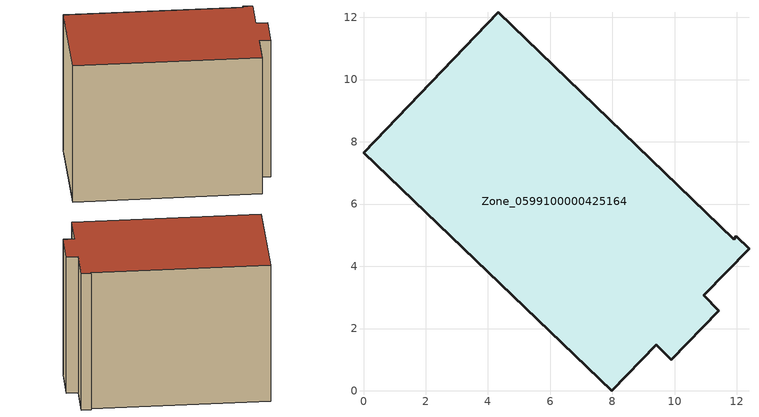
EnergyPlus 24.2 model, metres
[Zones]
Zone_0599100000425164
 floor ground (C_G): 0,7.65 4.33,12.16 11.89,4.87 11.98,4.97 12.39,4.57 10.94,3.06 11.42,2.58 9.88,1 9.4,1.48 7.97,0 z0
 wall outside (C_F): 4.33,12.16 0,7.65 7.97,0 9.4,1.48 9.88,1 11.42,2.58 10.94,3.06 12.39,4.57 11.98,4.97 11.89,4.87 4.33,12.16 z0:8.99
 roof outside (C_R): 11.89,4.87 4.33,12.16 0,7.65 7.97,0 9.4,1.48 9.88,1 11.42,2.58 10.94,3.06 12.39,4.57 11.98,4.97 z8.99
[BUILDING]
Pand.0599100000425164: North Axis=0; Terrain=City; Loads Convergence Tolerance Value=0.04; Temperature Convergence Tolerance Value=0.4; Solar Distribution=FullExterior; Maximum Number of Warmup Days=25; Minimum Number of Warmup Days=1
[Site:Location]
Rotterdam.The.Hague.AP_ZH_NLD Design_Conditions: Latitude=51.96; Longitude=4.45; Time Zone=1; Elevation=-4.5
[SITE:GROUNDTEMPERATURE:BUILDINGSURFACE]
18, 18, 18, 18, 18, 18, 18, 18, 18, 18, 18, 18
[MATERIAL] Thermal Absorptance=0.9; Solar Absorptance=0.7; Visible Absorptance=0.7
Name | Roughness | Thickness | Conductivity | Density | Specific Heat
G.TC.2006-2014 | MediumSmooth | 0.15 | 0.06 | 540 | 1210
F.TC.2006-2014 | Rough | 0.3 | 0.12 | 1920 | 840
R.TC.2006-2014 | MediumRough | 0.2 | 0.08 | 1500 | 1000
[CONSTRUCTION]
C_G: G.TC.2006-2014
C_F: F.TC.2006-2014
C_R: R.TC.2006-2014
[ZONE]
Zone_0599100000425164: Type=1; Multiplier=1; Ceiling Height=Autocalculate; Volume=Autocalculate; Floor Area=autocalculate; Part of Total Floor Area=Yes
[ZONEINFILTRATION:DESIGNFLOWRATE]
Infil_Zone_0599100000425164: Zone or ZoneList or Space or SpaceList=Zone_0599100000425164; Schedule=AlwaysOn; Design Flow Rate Calculation Method=Flow/Area; Flow Rate per Floor Area=0.0015; Constant Term Coefficient=1; Temperature Term Coefficient=0; Velocity Term Coefficient=0; Velocity Squared Term Coefficient=0
[HVACTEMPLATE:ZONE:IDEALLOADSAIRSYSTEM]
Zone_0599100000425164: Maximum Heating Supply Air Temperature=50; Minimum Cooling Supply Air Temperature=13; Maximum Heating Supply Air Humidity Ratio=0.0156; Minimum Cooling Supply Air Humidity Ratio=0.0077; Heating Limit=NoLimit; Cooling Limit=NoLimit; Dehumidification Control Type=ConstantSensibleHeatRatio; Cooling Sensible Heat Ratio=0.7; Dehumidification Setpoint=60; Humidification Control Type=None; Humidification Setpoint=30; Outdoor Air Method=None; Outdoor Air Flow Rate per Person=0.00944; Outdoor Air Flow Rate per Zone Floor Area=0; Outdoor Air Flow Rate per Zone=0; Demand Controlled Ventilation Type=None; Outdoor Air Economizer Type=NoEconomizer; Heat Recovery Type=None; Sensible Heat Recovery Effectiveness=0.7; Latent Heat Recovery Effectiveness=0.65
[ZONECONTROL:THERMOSTAT]
ThermostatControl_Zone_0599100000425164: Zone or ZoneList=Zone_0599100000425164; Control Type Schedule=DualSetpointControlType; Control 1=Thermostat_Zone_0599100000425164; Temperature Difference Between Cutout And Setpoint=0
[THERMOSTATSETPOINT:DUALSETPOINT]
Thermostat_Zone_0599100000425164: Heating Setpoint Temperature Schedule=HeatingSetpoint_Zone_0599100000425164; Cooling Setpoint Temperature Schedule=CoolingSetpoint_Zone_0599100000425164
[SCHEDULE:COMPACT]
HeatingSetpoint_Zone_0599100000425164: Through: 12/31, For: AllDays, Until: 24:00, 21
CoolingSetpoint_Zone_0599100000425164: Through: 12/31, For: AllDays, Until: 24:00, 24
DualSetpointControlType: Through: 12/31, For: AllDays, Until: 24:00, 4
AlwaysOn: Through: 12/31, For: AllDays, Until: 24:00, 1
